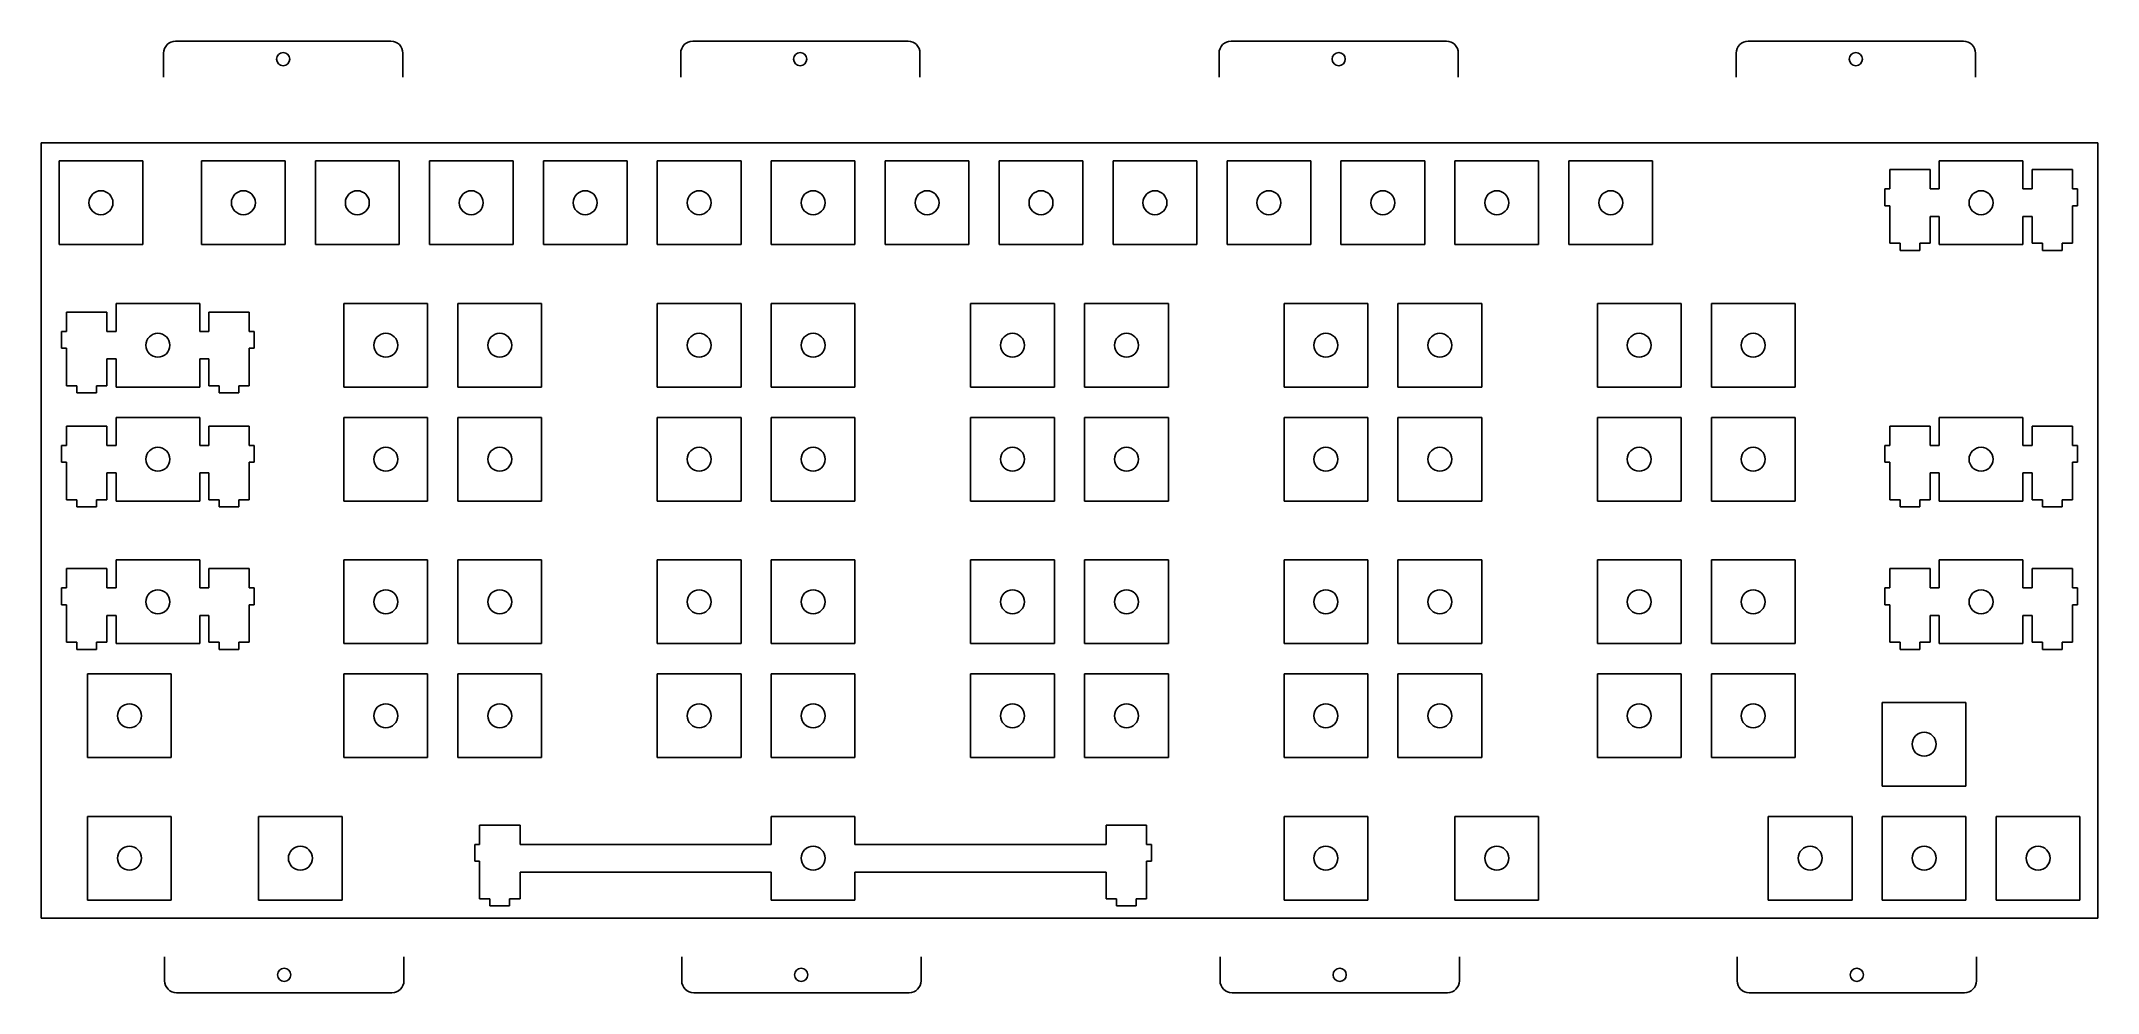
# Model space of a CAD drawing. Extents: x 0 to 343, y -13 to 146.
import ezdxf

# ---------------------------------------------------------------- set-up
doc = ezdxf.new("R2010")
doc.units = 0
doc.header["$MEASUREMENT"] = 0

msp = doc.modelspace()

# ---------------------------------------------------------------- linework, layer by layer
at = {"linetype": 'Continuous'}
for p, q in [((20.1, 140.5), (20.1, 144.5)), ((60.1, 140.5), (60.1, 144.5)), ((106.55, 140.5), (106.55, 144.5)), ((146.55, 140.5), (146.55, 144.5)), ((196.55, 140.5), (196.55, 144.5)), ((236.55, 140.5), (236.55, 144.5)), ((283, 140.5), (283, 144.5)), ((323, 140.5), (323, 144.5)), ((20.27, -6.53), (20.27, -10.53)), ((60.27, -6.53), (60.27, -10.53)), ((106.72, -6.53), (106.72, -10.53)), ((146.72, -6.53), (146.72, -10.53)), ((196.72, -6.53), (196.72, -10.53)), ((236.72, -6.53), (236.72, -10.53)), ((283.16, -6.53), (283.16, -10.53)), ((323.16, -6.53), (323.16, -10.53))]:
    msp.add_line(p, q, dxfattribs=at)
at = {"color": 0}
for p, q in [((22.1, 146.5), (58.1, 146.5)), ((108.55, 146.5), (144.55, 146.5)), ((198.55, 146.5), (234.55, 146.5)), ((285, 146.5), (321, 146.5)), ((-0.38, 129.5), (343.47, 129.5)), ((-0.38, -0.04), (-0.38, 129.5)), ((343.47, 129.5), (343.47, -0.04)), ((2.62, 126.5), (16.62, 126.5)), ((2.62, 112.5), (2.62, 126.5)), ((16.62, 126.5), (16.62, 112.5)), ((26.43, 126.5), (40.43, 126.5)), ((26.43, 112.5), (26.43, 126.5)), ((40.43, 126.5), (40.43, 112.5)), ((45.48, 126.5), (59.48, 126.5)), ((45.48, 112.5), (45.48, 126.5)), ((59.48, 126.5), (59.48, 112.5)), ((64.53, 126.5), (78.53, 126.5)), ((64.53, 112.5), (64.53, 126.5)), ((78.53, 126.5), (78.53, 112.5)), ((83.58, 126.5), (97.58, 126.5)), ((83.58, 112.5), (83.58, 126.5)), ((97.58, 126.5), (97.58, 112.5)), ((102.63, 126.5), (116.63, 126.5)), ((102.63, 112.5), (102.63, 126.5)), ((116.63, 126.5), (116.63, 112.5)), ((121.68, 126.5), (135.68, 126.5)), ((121.68, 112.5), (121.68, 126.5)), ((135.68, 126.5), (135.68, 112.5)), ((140.73, 126.5), (154.73, 126.5)), ((140.73, 112.5), (140.73, 126.5)), ((154.73, 126.5), (154.73, 112.5)), ((159.78, 126.5), (173.78, 126.5)), ((159.78, 112.5), (159.78, 126.5)), ((173.78, 126.5), (173.78, 112.5)), ((178.83, 126.5), (192.83, 126.5)), ((178.83, 112.5), (178.83, 126.5)), ((192.83, 126.5), (192.83, 112.5)), ((197.88, 126.5), (211.88, 126.5)), ((197.88, 112.5), (197.88, 126.5)), ((211.88, 126.5), (211.88, 112.5)), ((216.93, 126.5), (230.93, 126.5)), ((216.93, 112.5), (216.93, 126.5)), ((230.93, 126.5), (230.93, 112.5)), ((235.98, 126.5), (249.98, 126.5)), ((235.98, 112.5), (235.98, 126.5)), ((249.98, 126.5), (249.98, 112.5)), ((255.03, 126.5), (269.03, 126.5)), ((255.03, 112.5), (255.03, 126.5)), ((269.03, 126.5), (269.03, 112.5)), ((315.42, 125.03), (308.67, 125.03)), ((308.67, 125.03), (308.67, 121.8)), ((315.42, 121.8), (315.42, 125.03)), ((316.94, 126.5), (316.94, 121.8)), ((330.94, 126.5), (316.94, 126.5)), ((330.94, 121.8), (330.94, 126.5)), ((339.22, 125.03), (332.47, 125.03)), ((332.47, 125.03), (332.47, 121.8)), ((339.22, 121.8), (339.22, 125.03)), ((308.67, 121.8), (307.84, 121.8)), ((307.84, 121.8), (307.84, 119)), ((316.94, 121.8), (315.42, 121.8)), ((332.47, 121.8), (330.94, 121.8)), ((340.05, 121.8), (339.22, 121.8)), ((340.05, 119), (340.05, 121.8)), ((307.84, 119), (308.67, 119)), ((308.67, 119), (308.67, 112.73)), ((315.42, 112.73), (315.42, 117.2)), ((315.42, 117.2), (316.94, 117.2)), ((316.94, 117.2), (316.94, 112.5)), ((330.94, 112.5), (330.94, 117.2)), ((330.94, 117.2), (332.47, 117.2)), ((332.47, 117.2), (332.47, 112.73)), ((339.22, 112.73), (339.22, 119)), ((339.22, 119), (340.05, 119)), ((16.62, 112.5), (2.62, 112.5)), ((40.43, 112.5), (26.43, 112.5)), ((59.48, 112.5), (45.48, 112.5)), ((78.53, 112.5), (64.53, 112.5)), ((97.58, 112.5), (83.58, 112.5)), ((116.63, 112.5), (102.63, 112.5)), ((135.68, 112.5), (121.68, 112.5)), ((154.73, 112.5), (140.73, 112.5)), ((173.78, 112.5), (159.78, 112.5)), ((192.83, 112.5), (178.83, 112.5)), ((211.88, 112.5), (197.88, 112.5)), ((230.93, 112.5), (216.93, 112.5)), ((249.98, 112.5), (235.98, 112.5)), ((269.03, 112.5), (255.03, 112.5)), ((308.67, 112.73), (310.39, 112.73)), ((310.39, 112.73), (310.39, 111.53)), ((310.39, 111.53), (313.69, 111.53)), ((313.69, 111.53), (313.69, 112.73)), ((313.69, 112.73), (315.42, 112.73)), ((316.94, 112.5), (330.94, 112.5)), ((332.47, 112.73), (334.19, 112.73)), ((334.19, 112.73), (334.19, 111.53)), ((334.19, 111.53), (337.49, 111.53)), ((337.49, 111.53), (337.49, 112.73)), ((337.49, 112.73), (339.22, 112.73)), ((10.62, 101.22), (3.87, 101.22)), ((3.87, 101.22), (3.87, 97.99)), ((10.62, 97.99), (10.62, 101.22)), ((12.14, 102.68), (12.14, 97.99)), ((26.14, 102.68), (12.14, 102.68)), ((26.14, 97.99), (26.14, 102.68)), ((34.42, 101.22), (27.67, 101.22)), ((27.67, 101.22), (27.67, 97.99)), ((34.42, 97.99), (34.42, 101.22)), ((50.24, 102.68), (64.24, 102.68)), ((50.24, 88.69), (50.24, 102.68)), ((64.24, 102.68), (64.24, 88.69)), ((69.29, 102.68), (83.29, 102.68)), ((69.29, 88.69), (69.29, 102.68)), ((83.29, 102.68), (83.29, 88.69)), ((102.63, 102.68), (116.63, 102.68)), ((102.63, 88.69), (102.63, 102.68)), ((116.63, 102.68), (116.63, 88.69)), ((121.68, 102.68), (135.68, 102.68)), ((121.68, 88.69), (121.68, 102.68)), ((135.68, 102.68), (135.68, 88.69)), ((155.02, 102.68), (169.02, 102.68)), ((155.02, 88.69), (155.02, 102.68)), ((169.02, 102.68), (169.02, 88.69)), ((174.07, 102.68), (188.07, 102.68)), ((174.07, 88.69), (174.07, 102.68)), ((188.07, 102.68), (188.07, 88.69)), ((207.41, 102.68), (221.41, 102.68)), ((207.41, 88.69), (207.41, 102.68)), ((221.41, 102.68), (221.41, 88.69)), ((226.46, 102.68), (240.46, 102.68)), ((226.46, 88.69), (226.46, 102.68)), ((240.46, 102.68), (240.46, 88.69)), ((259.8, 102.68), (273.79, 102.68)), ((259.8, 88.69), (259.8, 102.68)), ((273.79, 102.68), (273.79, 88.69)), ((278.85, 102.68), (292.84, 102.68)), ((278.85, 88.69), (278.85, 102.68)), ((292.84, 102.68), (292.84, 88.69)), ((3.87, 97.99), (3.04, 97.99)), ((3.04, 97.99), (3.04, 95.19)), ((12.14, 97.99), (10.62, 97.99)), ((27.67, 97.99), (26.14, 97.99)), ((35.24, 97.99), (34.42, 97.99)), ((35.24, 95.19), (35.24, 97.99)), ((3.04, 95.19), (3.87, 95.19)), ((3.87, 95.19), (3.87, 88.92)), ((10.62, 88.92), (10.62, 93.39)), ((10.62, 93.39), (12.14, 93.39)), ((12.14, 93.39), (12.14, 88.69)), ((26.14, 88.69), (26.14, 93.39)), ((26.14, 93.39), (27.67, 93.39)), ((27.67, 93.39), (27.67, 88.92)), ((34.42, 88.92), (34.42, 95.19)), ((34.42, 95.19), (35.24, 95.19)), ((3.87, 88.92), (5.59, 88.92)), ((5.59, 88.92), (5.59, 87.72)), ((5.59, 87.72), (8.89, 87.72)), ((8.89, 87.72), (8.89, 88.92)), ((8.89, 88.92), (10.62, 88.92)), ((12.14, 88.69), (26.14, 88.69)), ((27.67, 88.92), (29.39, 88.92)), ((29.39, 88.92), (29.39, 87.72)), ((29.39, 87.72), (32.69, 87.72)), ((32.69, 87.72), (32.69, 88.92)), ((32.69, 88.92), (34.42, 88.92)), ((64.24, 88.69), (50.24, 88.69)), ((83.29, 88.69), (69.29, 88.69)), ((116.63, 88.69), (102.63, 88.69)), ((135.68, 88.69), (121.68, 88.69)), ((169.02, 88.69), (155.02, 88.69)), ((188.07, 88.69), (174.07, 88.69)), ((221.41, 88.69), (207.41, 88.69)), ((240.46, 88.69), (226.46, 88.69)), ((273.79, 88.69), (259.8, 88.69)), ((292.84, 88.69), (278.85, 88.69)), ((12.14, 83.63), (12.14, 78.94)), ((26.14, 83.63), (12.14, 83.63)), ((26.14, 78.94), (26.14, 83.63)), ((50.24, 83.63), (64.24, 83.63)), ((50.24, 69.64), (50.24, 83.63)), ((64.24, 83.63), (64.24, 69.64)), ((69.29, 83.63), (83.29, 83.63)), ((69.29, 69.64), (69.29, 83.63)), ((83.29, 83.63), (83.29, 69.64)), ((102.63, 83.63), (116.63, 83.63)), ((102.63, 69.64), (102.63, 83.63)), ((116.63, 83.63), (116.63, 69.64)), ((121.68, 83.63), (135.68, 83.63)), ((121.68, 69.64), (121.68, 83.63)), ((135.68, 83.63), (135.68, 69.64)), ((155.02, 83.63), (169.02, 83.63)), ((155.02, 69.64), (155.02, 83.63)), ((169.02, 83.63), (169.02, 69.64)), ((174.07, 83.63), (188.07, 83.63)), ((174.07, 69.64), (174.07, 83.63)), ((188.07, 83.63), (188.07, 69.64)), ((207.41, 83.63), (221.41, 83.63)), ((207.41, 69.64), (207.41, 83.63)), ((221.41, 83.63), (221.41, 69.64)), ((226.46, 83.63), (240.46, 83.63)), ((226.46, 69.64), (226.46, 83.63)), ((240.46, 83.63), (240.46, 69.64)), ((259.8, 83.63), (273.79, 83.63)), ((259.8, 69.64), (259.8, 83.63)), ((273.79, 83.63), (273.79, 69.64)), ((278.85, 83.63), (292.84, 83.63)), ((278.85, 69.64), (278.85, 83.63)), ((292.84, 83.63), (292.84, 69.64)), ((316.94, 83.63), (316.94, 78.94)), ((330.94, 83.63), (316.94, 83.63)), ((330.94, 78.94), (330.94, 83.63)), ((10.62, 82.17), (3.87, 82.17)), ((3.87, 82.17), (3.87, 78.94)), ((10.62, 78.94), (10.62, 82.17)), ((34.42, 82.17), (27.67, 82.17)), ((27.67, 82.17), (27.67, 78.94)), ((34.42, 78.94), (34.42, 82.17)), ((315.42, 82.17), (308.67, 82.17)), ((308.67, 82.17), (308.67, 78.94)), ((315.42, 78.94), (315.42, 82.17)), ((339.22, 82.17), (332.47, 82.17)), ((332.47, 82.17), (332.47, 78.94)), ((339.22, 78.94), (339.22, 82.17)), ((3.87, 78.94), (3.04, 78.94)), ((3.04, 78.94), (3.04, 76.14)), ((3.04, 76.14), (3.87, 76.14)), ((3.87, 76.14), (3.87, 69.87)), ((12.14, 78.94), (10.62, 78.94)), ((27.67, 78.94), (26.14, 78.94)), ((35.24, 78.94), (34.42, 78.94)), ((34.42, 69.87), (34.42, 76.14)), ((34.42, 76.14), (35.24, 76.14)), ((35.24, 76.14), (35.24, 78.94)), ((308.67, 78.94), (307.84, 78.94)), ((307.84, 78.94), (307.84, 76.14)), ((307.84, 76.14), (308.67, 76.14)), ((308.67, 76.14), (308.67, 69.87)), ((316.94, 78.94), (315.42, 78.94)), ((332.47, 78.94), (330.94, 78.94)), ((340.05, 78.94), (339.22, 78.94)), ((339.22, 69.87), (339.22, 76.14)), ((339.22, 76.14), (340.05, 76.14)), ((340.05, 76.14), (340.05, 78.94)), ((10.62, 69.87), (10.62, 74.34)), ((10.62, 74.34), (12.14, 74.34)), ((12.14, 74.34), (12.14, 69.64)), ((26.14, 69.64), (26.14, 74.34)), ((26.14, 74.34), (27.67, 74.34)), ((27.67, 74.34), (27.67, 69.87)), ((315.42, 69.87), (315.42, 74.34)), ((315.42, 74.34), (316.94, 74.34)), ((316.94, 74.34), (316.94, 69.64)), ((330.94, 69.64), (330.94, 74.34)), ((330.94, 74.34), (332.47, 74.34)), ((332.47, 74.34), (332.47, 69.87)), ((3.87, 69.87), (5.59, 69.87)), ((5.59, 69.87), (5.59, 68.67)), ((8.89, 68.67), (8.89, 69.87)), ((8.89, 69.87), (10.62, 69.87)), ((12.14, 69.64), (26.14, 69.64)), ((27.67, 69.87), (29.39, 69.87)), ((29.39, 69.87), (29.39, 68.67)), ((32.69, 68.67), (32.69, 69.87)), ((32.69, 69.87), (34.42, 69.87)), ((64.24, 69.64), (50.24, 69.64)), ((83.29, 69.64), (69.29, 69.64)), ((116.63, 69.64), (102.63, 69.64)), ((135.68, 69.64), (121.68, 69.64)), ((169.02, 69.64), (155.02, 69.64)), ((188.07, 69.64), (174.07, 69.64)), ((221.41, 69.64), (207.41, 69.64)), ((240.46, 69.64), (226.46, 69.64)), ((273.79, 69.64), (259.8, 69.64)), ((292.84, 69.64), (278.85, 69.64)), ((308.67, 69.87), (310.39, 69.87)), ((310.39, 69.87), (310.39, 68.67)), ((313.69, 68.67), (313.69, 69.87)), ((313.69, 69.87), (315.42, 69.87)), ((316.94, 69.64), (330.94, 69.64)), ((332.47, 69.87), (334.19, 69.87)), ((334.19, 69.87), (334.19, 68.67)), ((337.49, 68.67), (337.49, 69.87)), ((337.49, 69.87), (339.22, 69.87)), ((5.59, 68.67), (8.89, 68.67)), ((29.39, 68.67), (32.69, 68.67)), ((310.39, 68.67), (313.69, 68.67)), ((334.19, 68.67), (337.49, 68.67)), ((12.14, 59.82), (12.14, 55.12)), ((26.14, 59.82), (12.14, 59.82)), ((26.14, 55.12), (26.14, 59.82)), ((50.24, 59.82), (64.24, 59.82)), ((50.24, 45.82), (50.24, 59.82)), ((64.24, 59.82), (64.24, 45.82)), ((69.29, 59.82), (83.29, 59.82)), ((69.29, 45.82), (69.29, 59.82)), ((83.29, 59.82), (83.29, 45.82)), ((102.63, 59.82), (116.63, 59.82)), ((102.63, 45.82), (102.63, 59.82)), ((116.63, 59.82), (116.63, 45.82)), ((121.68, 59.82), (135.68, 59.82)), ((121.68, 45.82), (121.68, 59.82)), ((135.68, 59.82), (135.68, 45.82)), ((155.02, 59.82), (169.02, 59.82)), ((155.02, 45.82), (155.02, 59.82)), ((169.02, 59.82), (169.02, 45.82)), ((174.07, 59.82), (188.07, 59.82)), ((174.07, 45.82), (174.07, 59.82)), ((188.07, 59.82), (188.07, 45.82)), ((207.41, 59.82), (221.41, 59.82)), ((207.41, 45.82), (207.41, 59.82)), ((221.41, 59.82), (221.41, 45.82)), ((226.46, 59.82), (240.46, 59.82)), ((226.46, 45.82), (226.46, 59.82)), ((240.46, 59.82), (240.46, 45.82)), ((259.8, 59.82), (273.79, 59.82)), ((259.8, 45.82), (259.8, 59.82)), ((273.79, 59.82), (273.79, 45.82)), ((278.85, 59.82), (292.84, 59.82)), ((278.85, 45.82), (278.85, 59.82)), ((292.84, 59.82), (292.84, 45.82)), ((316.94, 59.82), (316.94, 55.12)), ((330.94, 59.82), (316.94, 59.82)), ((330.94, 55.12), (330.94, 59.82)), ((3.87, 55.12), (3.04, 55.12)), ((3.04, 55.12), (3.04, 52.32)), ((10.62, 58.35), (3.87, 58.35)), ((3.87, 58.35), (3.87, 55.12)), ((10.62, 55.12), (10.62, 58.35)), ((12.14, 55.12), (10.62, 55.12)), ((27.67, 55.12), (26.14, 55.12)), ((34.42, 58.35), (27.67, 58.35)), ((27.67, 58.35), (27.67, 55.12)), ((34.42, 55.12), (34.42, 58.35)), ((35.24, 55.12), (34.42, 55.12)), ((35.24, 52.32), (35.24, 55.12)), ((308.67, 55.12), (307.84, 55.12)), ((307.84, 55.12), (307.84, 52.32)), ((315.42, 58.35), (308.67, 58.35)), ((308.67, 58.35), (308.67, 55.12)), ((315.42, 55.12), (315.42, 58.35)), ((316.94, 55.12), (315.42, 55.12)), ((332.47, 55.12), (330.94, 55.12)), ((339.22, 58.35), (332.47, 58.35)), ((332.47, 58.35), (332.47, 55.12)), ((339.22, 55.12), (339.22, 58.35)), ((340.05, 55.12), (339.22, 55.12)), ((340.05, 52.32), (340.05, 55.12)), ((3.04, 52.32), (3.87, 52.32)), ((3.87, 52.32), (3.87, 46.05)), ((34.42, 46.05), (34.42, 52.32)), ((34.42, 52.32), (35.24, 52.32)), ((307.84, 52.32), (308.67, 52.32)), ((308.67, 52.32), (308.67, 46.05)), ((339.22, 46.05), (339.22, 52.32)), ((339.22, 52.32), (340.05, 52.32)), ((10.62, 46.05), (10.62, 50.52)), ((10.62, 50.52), (12.14, 50.52)), ((12.14, 50.52), (12.14, 45.82)), ((26.14, 45.82), (26.14, 50.52)), ((26.14, 50.52), (27.67, 50.52)), ((27.67, 50.52), (27.67, 46.05)), ((315.42, 46.05), (315.42, 50.52)), ((315.42, 50.52), (316.94, 50.52)), ((316.94, 50.52), (316.94, 45.82)), ((330.94, 45.82), (330.94, 50.52)), ((330.94, 50.52), (332.47, 50.52)), ((332.47, 50.52), (332.47, 46.05)), ((3.87, 46.05), (5.59, 46.05)), ((5.59, 46.05), (5.59, 44.85)), ((5.59, 44.85), (8.89, 44.85)), ((8.89, 44.85), (8.89, 46.05)), ((8.89, 46.05), (10.62, 46.05)), ((12.14, 45.82), (26.14, 45.82)), ((27.67, 46.05), (29.39, 46.05)), ((29.39, 46.05), (29.39, 44.85)), ((29.39, 44.85), (32.69, 44.85)), ((32.69, 44.85), (32.69, 46.05)), ((32.69, 46.05), (34.42, 46.05)), ((64.24, 45.82), (50.24, 45.82)), ((83.29, 45.82), (69.29, 45.82)), ((116.63, 45.82), (102.63, 45.82)), ((135.68, 45.82), (121.68, 45.82)), ((169.02, 45.82), (155.02, 45.82)), ((188.07, 45.82), (174.07, 45.82)), ((221.41, 45.82), (207.41, 45.82)), ((240.46, 45.82), (226.46, 45.82)), ((273.79, 45.82), (259.8, 45.82)), ((292.84, 45.82), (278.85, 45.82)), ((308.67, 46.05), (310.39, 46.05)), ((310.39, 46.05), (310.39, 44.85)), ((310.39, 44.85), (313.69, 44.85)), ((313.69, 44.85), (313.69, 46.05)), ((313.69, 46.05), (315.42, 46.05)), ((316.94, 45.82), (330.94, 45.82)), ((332.47, 46.05), (334.19, 46.05)), ((334.19, 46.05), (334.19, 44.85)), ((334.19, 44.85), (337.49, 44.85)), ((337.49, 44.85), (337.49, 46.05)), ((337.49, 46.05), (339.22, 46.05)), ((7.38, 40.77), (21.38, 40.77)), ((7.38, 26.77), (7.38, 40.77)), ((21.38, 40.77), (21.38, 26.77)), ((50.24, 40.77), (64.24, 40.77)), ((50.24, 26.77), (50.24, 40.77)), ((64.24, 40.77), (64.24, 26.77)), ((69.29, 40.77), (83.29, 40.77)), ((69.29, 26.77), (69.29, 40.77)), ((83.29, 40.77), (83.29, 26.77)), ((102.63, 40.77), (116.63, 40.77)), ((102.63, 26.77), (102.63, 40.77)), ((116.63, 40.77), (116.63, 26.77)), ((121.68, 40.77), (135.68, 40.77)), ((121.68, 26.77), (121.68, 40.77)), ((135.68, 40.77), (135.68, 26.77)), ((155.02, 40.77), (169.02, 40.77)), ((155.02, 26.77), (155.02, 40.77)), ((169.02, 40.77), (169.02, 26.77)), ((174.07, 40.77), (188.07, 40.77)), ((174.07, 26.77), (174.07, 40.77)), ((188.07, 40.77), (188.07, 26.77)), ((207.41, 40.77), (221.41, 40.77)), ((207.41, 26.77), (207.41, 40.77)), ((221.41, 40.77), (221.41, 26.77)), ((226.46, 40.77), (240.46, 40.77)), ((226.46, 26.77), (226.46, 40.77)), ((240.46, 40.77), (240.46, 26.77)), ((259.8, 40.77), (273.79, 40.77)), ((259.8, 26.77), (259.8, 40.77)), ((273.79, 40.77), (273.79, 26.77)), ((278.85, 40.77), (292.84, 40.77)), ((278.85, 26.77), (278.85, 40.77)), ((292.84, 40.77), (292.84, 26.77)), ((307.42, 36.01), (321.42, 36.01)), ((307.42, 22.01), (307.42, 36.01)), ((321.42, 36.01), (321.42, 22.01)), ((21.38, 26.77), (7.38, 26.77)), ((64.24, 26.77), (50.24, 26.77)), ((83.29, 26.77), (69.29, 26.77)), ((116.63, 26.77), (102.63, 26.77)), ((135.68, 26.77), (121.68, 26.77)), ((169.02, 26.77), (155.02, 26.77)), ((188.07, 26.77), (174.07, 26.77)), ((221.41, 26.77), (207.41, 26.77)), ((240.46, 26.77), (226.46, 26.77)), ((273.79, 26.77), (259.8, 26.77)), ((292.84, 26.77), (278.85, 26.77)), ((321.42, 22.01), (307.42, 22.01)), ((7.38, 16.96), (21.38, 16.96)), ((7.38, 2.96), (7.38, 16.96)), ((21.38, 16.96), (21.38, 2.96)), ((35.96, 16.96), (49.96, 16.96)), ((35.96, 2.96), (35.96, 16.96)), ((49.96, 16.96), (49.96, 2.96)), ((79.68, 15.49), (72.93, 15.49)), ((72.93, 15.49), (72.93, 12.26)), ((79.68, 12.26), (79.68, 15.49)), ((121.68, 16.96), (121.68, 12.26)), ((135.68, 16.96), (121.68, 16.96)), ((135.68, 12.26), (135.68, 16.96)), ((184.44, 15.49), (177.69, 15.49)), ((177.69, 15.49), (177.69, 12.26)), ((184.44, 12.26), (184.44, 15.49)), ((207.41, 16.96), (221.41, 16.96)), ((207.41, 2.96), (207.41, 16.96)), ((221.41, 16.96), (221.41, 2.96)), ((235.98, 16.96), (249.98, 16.96)), ((235.98, 2.96), (235.98, 16.96)), ((249.98, 16.96), (249.98, 2.96)), ((288.37, 16.96), (302.37, 16.96)), ((288.37, 2.96), (288.37, 16.96)), ((302.37, 16.96), (302.37, 2.96)), ((307.42, 16.96), (321.42, 16.96)), ((307.42, 2.96), (307.42, 16.96)), ((321.42, 16.96), (321.42, 2.96)), ((326.47, 16.96), (340.47, 16.96)), ((326.47, 2.96), (326.47, 16.96)), ((340.47, 16.96), (340.47, 2.96)), ((72.93, 12.26), (72.1, 12.26)), ((72.1, 12.26), (72.1, 9.46)), ((121.68, 12.26), (79.68, 12.26)), ((177.69, 12.26), (135.68, 12.26)), ((185.26, 12.26), (184.44, 12.26)), ((185.26, 9.46), (185.26, 12.26)), ((72.1, 9.46), (72.93, 9.46)), ((72.93, 9.46), (72.93, 3.19)), ((79.68, 3.19), (79.68, 7.66)), ((79.68, 7.66), (121.68, 7.66)), ((121.68, 7.66), (121.68, 2.96)), ((135.68, 2.96), (135.68, 7.66)), ((135.68, 7.66), (177.69, 7.66)), ((177.69, 7.66), (177.69, 3.19)), ((184.44, 3.19), (184.44, 9.46)), ((184.44, 9.46), (185.26, 9.46)), ((21.38, 2.96), (7.38, 2.96)), ((49.96, 2.96), (35.96, 2.96)), ((72.93, 3.19), (74.65, 3.19)), ((74.65, 3.19), (74.65, 1.99)), ((74.65, 1.99), (77.95, 1.99)), ((77.95, 1.99), (77.95, 3.19)), ((77.95, 3.19), (79.68, 3.19)), ((121.68, 2.96), (135.68, 2.96)), ((177.69, 3.19), (179.41, 3.19)), ((179.41, 3.19), (179.41, 1.99)), ((179.41, 1.99), (182.71, 1.99)), ((182.71, 1.99), (182.71, 3.19)), ((182.71, 3.19), (184.44, 3.19)), ((221.41, 2.96), (207.41, 2.96)), ((249.98, 2.96), (235.98, 2.96)), ((302.37, 2.96), (288.37, 2.96)), ((321.42, 2.96), (307.42, 2.96)), ((340.47, 2.96), (326.47, 2.96)), ((343.47, -0.04), (-0.38, -0.04)), ((22.27, -12.53), (58.27, -12.53)), ((108.72, -12.53), (144.72, -12.53)), ((198.72, -12.53), (234.72, -12.53)), ((285.16, -12.53), (321.16, -12.53))]:
    msp.add_line(p, q, dxfattribs=at)
at = {"linetype": 'Continuous'}
for centre, radius in [((40.09, 143.5), 1.1), ((126.52, 143.5), 1.1), ((216.55, 143.5), 1.1), ((303, 143.5), 1.1), ((9.62, 119.5), 2), ((33.43, 119.5), 2), ((52.48, 119.5), 2), ((71.53, 119.5), 2), ((90.58, 119.5), 2), ((109.63, 119.5), 2), ((128.68, 119.5), 2), ((147.73, 119.5), 2), ((166.78, 119.5), 2), ((185.83, 119.5), 2), ((204.88, 119.5), 2), ((223.93, 119.5), 2), ((242.98, 119.5), 2), ((262.03, 119.5), 2), ((323.94, 119.5), 2), ((19.14, 95.68), 2), ((57.24, 95.68), 2), ((76.29, 95.68), 2), ((109.63, 95.68), 2), ((128.68, 95.68), 2), ((162.02, 95.68), 2), ((181.07, 95.68), 2), ((214.41, 95.68), 2), ((233.46, 95.68), 2), ((266.79, 95.68), 2), ((285.84, 95.68), 2), ((19.14, 76.63), 2), ((57.24, 76.63), 2), ((76.29, 76.63), 2), ((109.63, 76.63), 2), ((128.68, 76.63), 2), ((162.02, 76.63), 2), ((181.07, 76.63), 2), ((214.41, 76.63), 2), ((233.46, 76.63), 2), ((266.79, 76.63), 2), ((285.84, 76.63), 2), ((323.94, 76.63), 2), ((19.14, 52.82), 2), ((57.24, 52.82), 2), ((76.29, 52.82), 2), ((109.63, 52.82), 2), ((128.68, 52.82), 2), ((162.02, 52.82), 2), ((181.07, 52.82), 2), ((214.41, 52.82), 2), ((233.46, 52.82), 2), ((266.79, 52.82), 2), ((285.84, 52.82), 2), ((323.94, 52.82), 2), ((14.38, 33.77), 2), ((57.24, 33.77), 2), ((76.29, 33.77), 2), ((109.63, 33.77), 2), ((128.68, 33.77), 2), ((162.02, 33.77), 2), ((181.07, 33.77), 2), ((214.41, 33.77), 2), ((233.46, 33.77), 2), ((266.79, 33.77), 2), ((285.84, 33.77), 2), ((314.42, 29.01), 2), ((14.38, 9.96), 2), ((42.96, 9.96), 2), ((128.68, 9.96), 2), ((214.41, 9.96), 2), ((242.98, 9.96), 2), ((295.37, 9.96), 2), ((314.42, 9.96), 2), ((333.47, 9.96), 2), ((40.26, -9.53), 1.1), ((126.69, -9.53), 1.1), ((216.72, -9.53), 1.1), ((303.16, -9.53), 1.1)]:
    msp.add_circle(centre, radius, dxfattribs=at)
for centre, start, end in [((22.1, 144.5), 90, 180), ((58.1, 144.5), 0, 90), ((108.55, 144.5), 90, 180), ((144.55, 144.5), 360, 90), ((198.55, 144.5), 90, 180), ((234.55, 144.5), 0, 90), ((285, 144.5), 90, 180), ((321, 144.5), 0, 90), ((22.27, -10.53), 180, 270), ((58.27, -10.53), 270, 0), ((108.72, -10.53), 180, 270), ((144.72, -10.53), 270, 0), ((198.72, -10.53), 180, 270), ((234.72, -10.53), 270, 0), ((285.16, -10.53), 180, 270), ((321.16, -10.53), 270, 0)]:
    msp.add_arc(centre, 2, start, end, dxfattribs=at)

doc.saveas('drawing.dxf')
